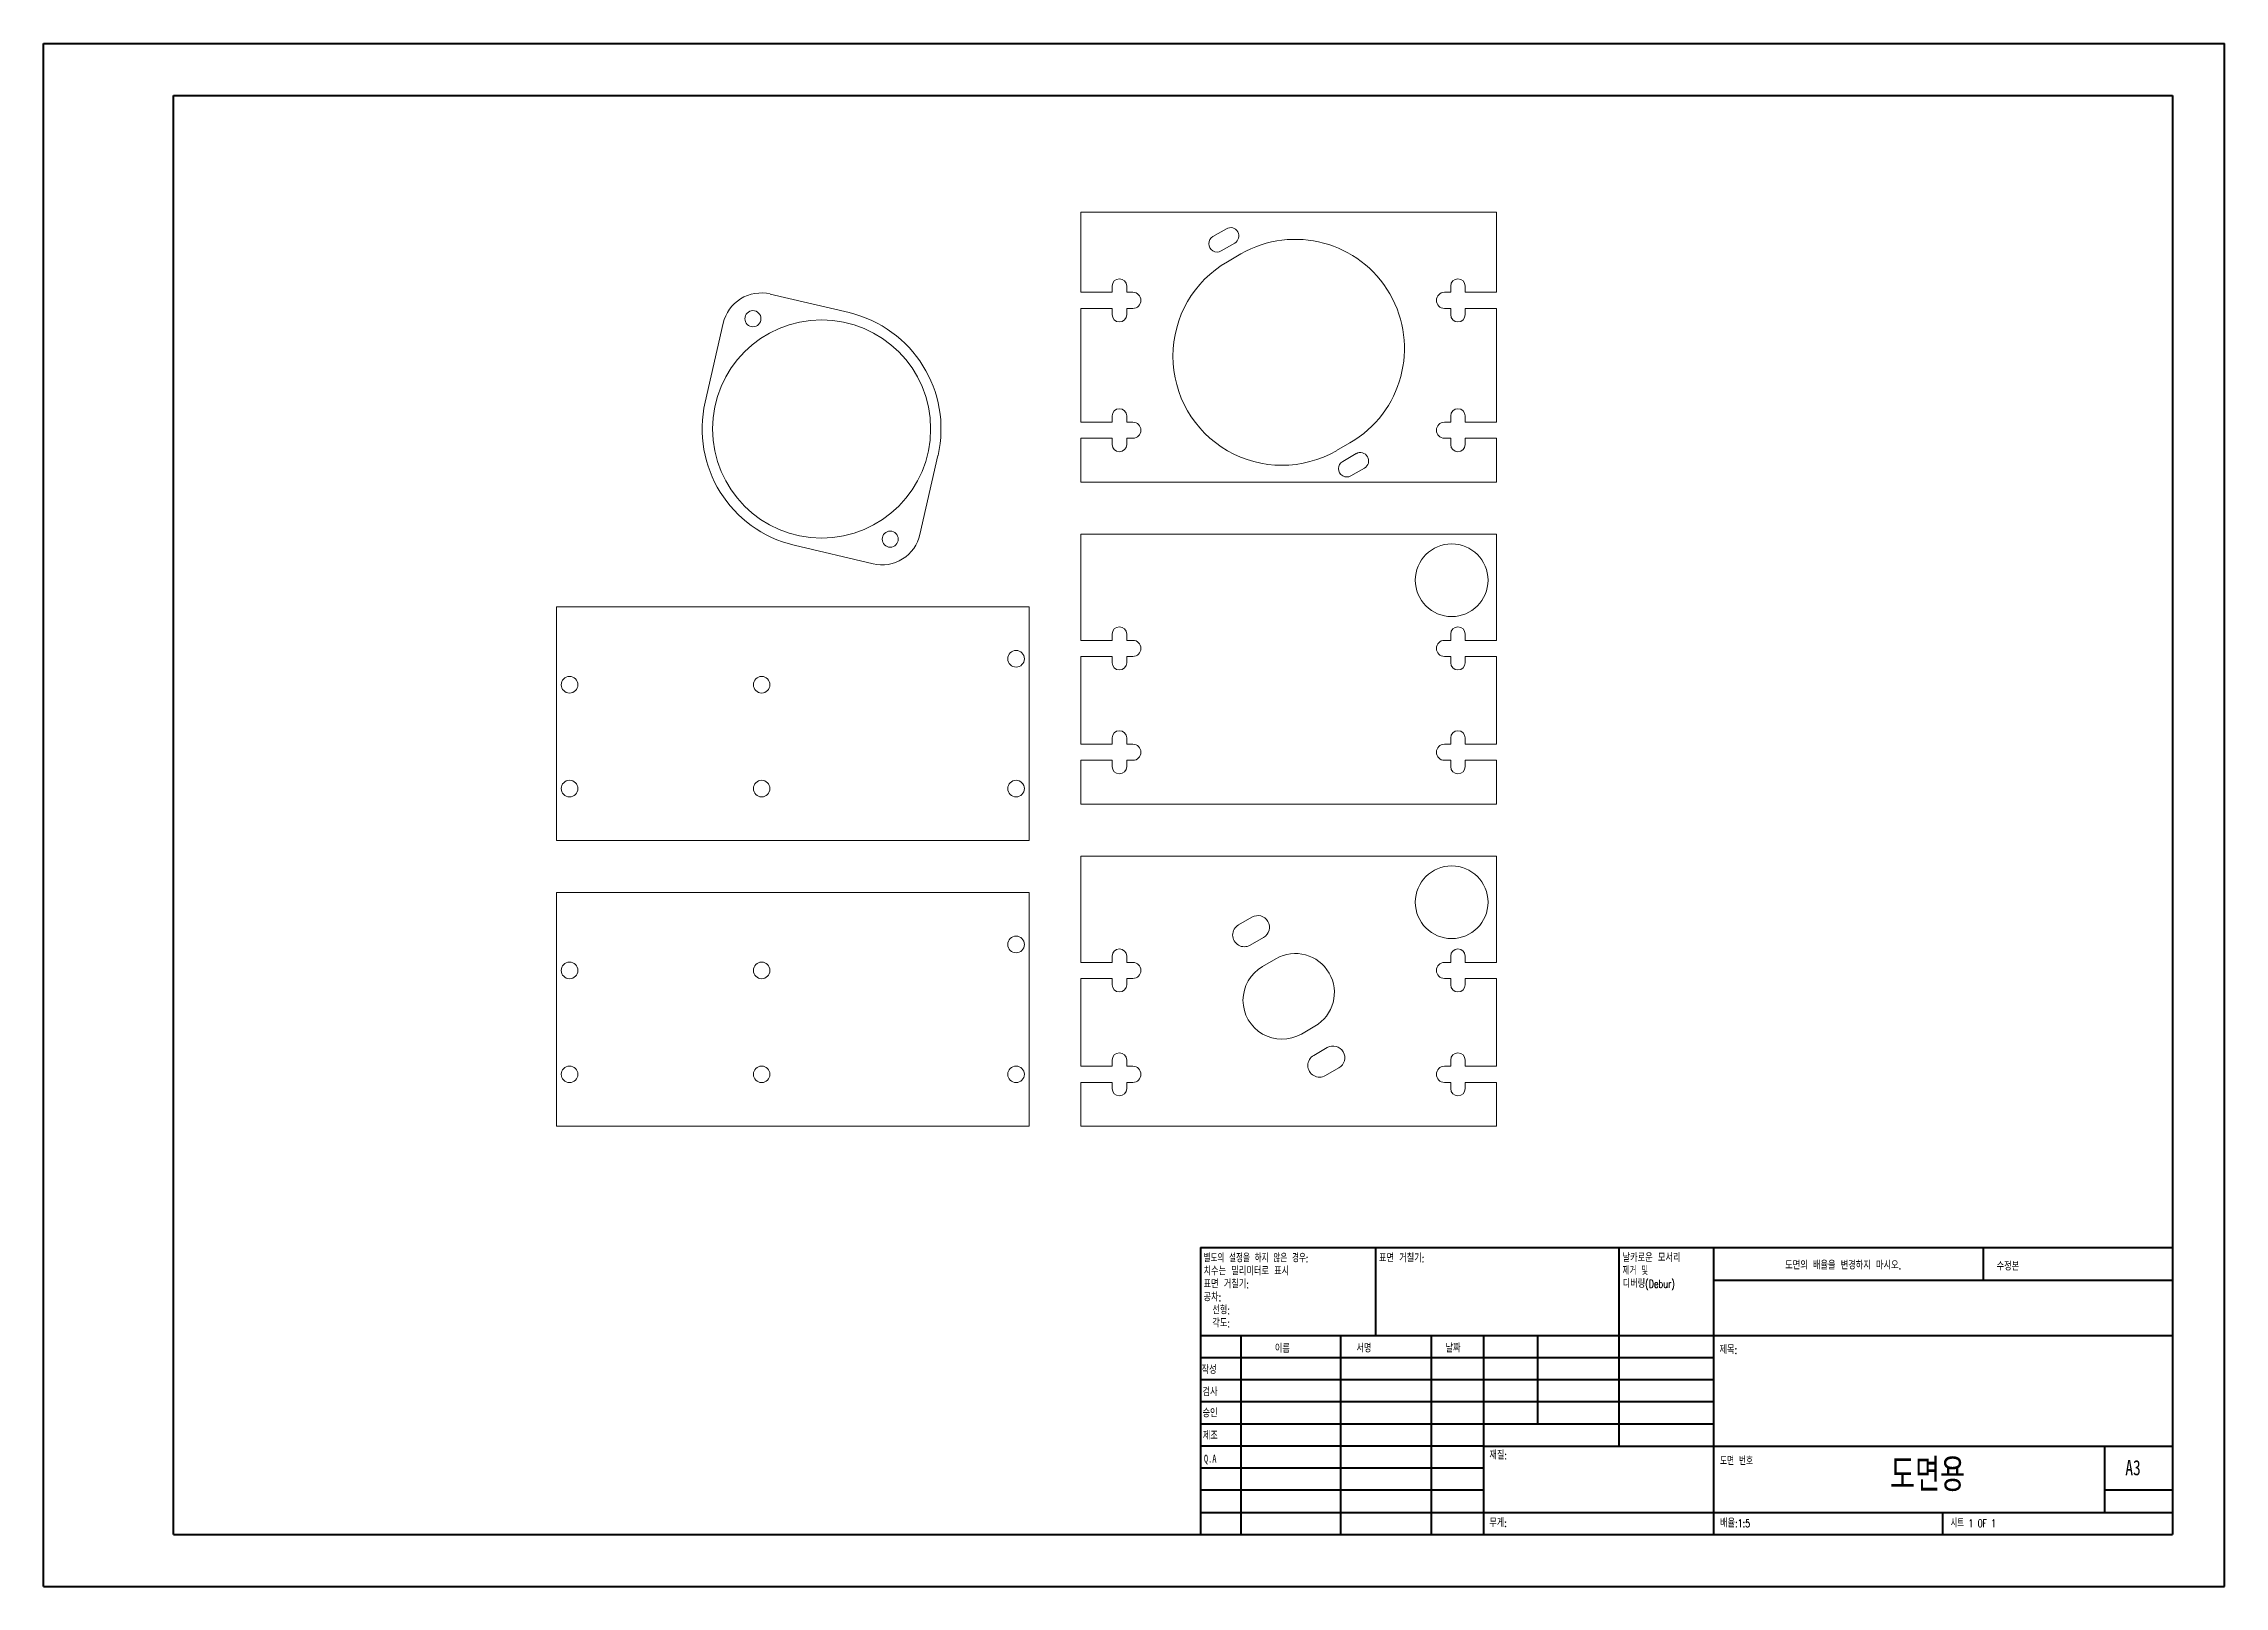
# Model space of a CAD drawing. Header units: millimetres. Extents: x 0 to 420, y 0 to 297.
import ezdxf

# ---------------------------------------------------------------- set-up
doc = ezdxf.new("R2010")
doc.units = ezdxf.units.MM
doc.styles.add('SLDTEXTSTYLE0', font='TXT', dxfattribs={"width": 0.75, "bigfont": 'bigfont'})
doc.styles.add('SLDTEXTSTYLE1', font='TXT', dxfattribs={"width": 0.75})
doc.styles.add('SLDTEXTSTYLE2', font='TXT', dxfattribs={"width": 0.666667, "bigfont": 'bigfont'})
doc.styles.add('SLDTEXTSTYLE3', font='TXT', dxfattribs={"width": 0.7, "bigfont": 'bigfont'})
doc.styles.add('SLDTEXTSTYLE4', font='TXT', dxfattribs={"width": 0.6875, "bigfont": 'bigfont'})
doc.styles.add('SLDTEXTSTYLE5', font='TXT', dxfattribs={"width": 0.691176, "bigfont": 'bigfont'})

# ---------------------------------------------------------------- blocks, each defined once
blk = doc.blocks.new('SW_NOTE_0')
at = {"color": 0, "linetype": 'Continuous', "lineweight": 0, "char_height": 1.5, "attachment_point": 1}
for s, insert, style in [('날카로운 모서리', (0, 1.93), 'SLDTEXTSTYLE0'), ('제거 및', (0, -0.57), 'SLDTEXTSTYLE4'), ('디버링(Debur)', (0, -3.07), 'SLDTEXTSTYLE0')]:
    blk.add_mtext(s, dxfattribs=dict(at, insert=insert, style=style))
blk = doc.blocks.new('SW_NOTE_1')
at = {"color": 0, "linetype": 'Continuous', "lineweight": 0, "char_height": 1.5, "attachment_point": 1}
for s, insert, style in [('별도의 설정을 하지 않은 경우:', (0, 1.93), 'SLDTEXTSTYLE5'), ('표면 거칠기:', (0, -3.07), 'SLDTEXTSTYLE0'), ('치수는 밀리미터로 표시', (0, -0.57), 'SLDTEXTSTYLE0'), ('공차:', (0, -5.57), 'SLDTEXTSTYLE0'), ('선형:', (1.69, -8.07), 'SLDTEXTSTYLE0'), ('각도:', (1.69, -10.57), 'SLDTEXTSTYLE0')]:
    blk.add_mtext(s, dxfattribs=dict(at, insert=insert, style=style))

msp = doc.modelspace()

# ---------------------------------------------------------------- linework, layer by layer
at = {"color": 7, "linetype": 'Continuous', "lineweight": 40}
for p, q in [((0.08, 0.21), (0.08, 297.21)), ((0.08, 297.21), (420.08, 297.21)), ((420.08, 0.21), (420.08, 297.21)), ((25.08, 10.21), (25.08, 287.21)), ((25.08, 287.21), (410.08, 287.21)), ((410.08, 287.21), (410.08, 10.21)), ((222.88, 65.46), (410.08, 65.46)), ((222.88, 65.46), (222.88, 10.21)), ((256.68, 48.46), (256.68, 65.46)), ((303.48, 65.46), (303.48, 27.21)), ((321.68, 65.46), (321.68, 10.21)), ((373.68, 59.09), (373.68, 65.46)), ((410.08, 59.09), (321.68, 59.09)), ((410.08, 48.46), (222.88, 48.46)), ((230.68, 48.46), (230.68, 10.21)), ((249.87, 48.46), (249.87, 10.21)), ((267.28, 48.46), (267.28, 10.21)), ((277.48, 10.21), (277.48, 48.46)), ((287.88, 31.46), (287.88, 48.46)), ((321.68, 44.21), (222.88, 44.21)), ((321.68, 39.96), (222.88, 39.96)), ((321.68, 35.71), (222.88, 35.71)), ((321.68, 31.46), (222.88, 31.46)), ((277.48, 27.21), (222.88, 27.21)), ((277.48, 27.21), (410.08, 27.21)), ((397.08, 14.46), (397.08, 27.21)), ((277.48, 22.96), (222.88, 22.96)), ((277.48, 18.71), (222.88, 18.71)), ((410.08, 18.71), (397.08, 18.71)), ((222.88, 14.46), (410.08, 14.46)), ((365.88, 10.21), (365.88, 14.46)), ((25.08, 10.21), (410.08, 10.21)), ((0.08, 0.21), (420.08, 0.21))]:
    msp.add_line(p, q, dxfattribs=at)
at = {"color": 7, "linetype": 'Continuous', "lineweight": 15}
for p, q in [((279.87, 264.79), (199.87, 264.79)), ((199.87, 264.79), (199.87, 249.34)), ((279.87, 249.34), (279.87, 264.79)), ((227.87, 261.58), (225.27, 260.08)), ((226.87, 257.31), (229.47, 258.81)), ((230.67, 256.73), (228.07, 255.23)), ((155.19, 245.43), (140, 249.01)), ((205.87, 249.34), (199.87, 249.34)), ((205.87, 250.54), (205.87, 249.34)), ((208.67, 249.34), (208.67, 250.54)), ((209.87, 249.34), (208.67, 249.34)), ((271.07, 249.34), (269.87, 249.34)), ((271.07, 250.54), (271.07, 249.34)), ((273.87, 249.34), (273.87, 250.54)), ((279.87, 249.34), (273.87, 249.34)), ((199.87, 246.24), (205.87, 246.24)), ((199.87, 246.24), (199.87, 224.34)), ((205.87, 246.24), (205.87, 245.04)), ((208.67, 246.24), (209.87, 246.24)), ((208.67, 245.04), (208.67, 246.24)), ((269.87, 246.24), (271.07, 246.24)), ((271.07, 246.24), (271.07, 245.04)), ((273.87, 245.04), (273.87, 246.24)), ((273.87, 246.24), (279.87, 246.24)), ((279.87, 224.34), (279.87, 246.24)), ((130.96, 243.39), (127.49, 228.17)), ((205.87, 224.34), (199.87, 224.34)), ((205.87, 225.54), (205.87, 224.34)), ((208.67, 224.34), (208.67, 225.54)), ((209.87, 224.34), (208.67, 224.34)), ((271.07, 224.34), (269.87, 224.34)), ((271.07, 225.54), (271.07, 224.34)), ((273.87, 224.34), (273.87, 225.54)), ((279.87, 224.34), (273.87, 224.34)), ((199.87, 221.24), (205.87, 221.24)), ((199.87, 221.24), (199.87, 212.79)), ((205.87, 221.24), (205.87, 220.04)), ((208.67, 220.04), (208.67, 221.24)), ((208.67, 221.24), (209.87, 221.24)), ((249.07, 218.86), (251.67, 220.36)), ((269.87, 221.24), (271.07, 221.24)), ((271.07, 221.24), (271.07, 220.04)), ((273.87, 220.04), (273.87, 221.24)), ((273.87, 221.24), (279.87, 221.24)), ((279.87, 212.79), (279.87, 221.24)), ((168.85, 202.7), (172.33, 217.92)), ((252.87, 218.28), (250.27, 216.78)), ((251.87, 214.01), (254.47, 215.51)), ((199.87, 212.79), (279.87, 212.79)), ((279.87, 202.79), (199.87, 202.79)), ((199.87, 202.79), (199.87, 182.34)), ((279.87, 182.34), (279.87, 202.79)), ((144.62, 200.66), (159.82, 197.07)), ((189.87, 188.79), (98.87, 188.79)), ((98.87, 188.79), (98.87, 143.79)), ((189.87, 143.79), (189.87, 188.79)), ((205.87, 182.34), (199.87, 182.34)), ((205.87, 183.54), (205.87, 182.34)), ((208.67, 182.34), (208.67, 183.54)), ((209.87, 182.34), (208.67, 182.34)), ((271.07, 182.34), (269.87, 182.34)), ((271.07, 183.54), (271.07, 182.34)), ((273.87, 182.34), (273.87, 183.54)), ((279.87, 182.34), (273.87, 182.34)), ((199.87, 179.24), (205.87, 179.24)), ((199.87, 179.24), (199.87, 162.34)), ((205.87, 179.24), (205.87, 178.04)), ((208.67, 178.04), (208.67, 179.24)), ((208.67, 179.24), (209.87, 179.24)), ((269.87, 179.24), (271.07, 179.24)), ((271.07, 179.24), (271.07, 178.04)), ((273.87, 178.04), (273.87, 179.24)), ((273.87, 179.24), (279.87, 179.24)), ((279.87, 162.34), (279.87, 179.24)), ((205.87, 162.34), (199.87, 162.34)), ((205.87, 163.54), (205.87, 162.34)), ((208.67, 162.34), (208.67, 163.54)), ((209.87, 162.34), (208.67, 162.34)), ((271.07, 162.34), (269.87, 162.34)), ((271.07, 163.54), (271.07, 162.34)), ((273.87, 162.34), (273.87, 163.54)), ((279.87, 162.34), (273.87, 162.34)), ((199.87, 159.24), (205.87, 159.24)), ((199.87, 159.24), (199.87, 150.79)), ((205.87, 159.24), (205.87, 158.04)), ((208.67, 158.04), (208.67, 159.24)), ((208.67, 159.24), (209.87, 159.24)), ((269.87, 159.24), (271.07, 159.24)), ((271.07, 159.24), (271.07, 158.04)), ((273.87, 158.04), (273.87, 159.24)), ((273.87, 159.24), (279.87, 159.24)), ((279.87, 150.79), (279.87, 159.24)), ((199.87, 150.79), (279.87, 150.79)), ((98.87, 143.79), (189.87, 143.79)), ((279.87, 140.79), (199.87, 140.79)), ((199.87, 140.79), (199.87, 120.34)), ((279.87, 120.34), (279.87, 140.79)), ((189.87, 133.79), (98.87, 133.79)), ((98.87, 133.79), (98.87, 88.79)), ((189.87, 88.79), (189.87, 133.79)), ((232.79, 129.05), (230.19, 127.55)), ((232.44, 123.65), (235.04, 125.15)), ((205.87, 120.34), (199.87, 120.34)), ((205.87, 121.54), (205.87, 120.34)), ((208.67, 120.34), (208.67, 121.54)), ((209.87, 120.34), (208.67, 120.34)), ((237.42, 121.04), (234.82, 119.54)), ((271.07, 120.34), (269.87, 120.34)), ((271.07, 121.54), (271.07, 120.34)), ((273.87, 120.34), (273.87, 121.54)), ((279.87, 120.34), (273.87, 120.34)), ((199.87, 117.24), (205.87, 117.24)), ((199.87, 117.24), (199.87, 100.34)), ((205.87, 117.24), (205.87, 116.04)), ((208.67, 116.04), (208.67, 117.24)), ((208.67, 117.24), (209.87, 117.24)), ((269.87, 117.24), (271.07, 117.24)), ((271.07, 117.24), (271.07, 116.04)), ((273.87, 116.04), (273.87, 117.24)), ((273.87, 117.24), (279.87, 117.24)), ((279.87, 100.34), (279.87, 117.24)), ((242.32, 106.55), (244.92, 108.05)), ((205.87, 101.54), (205.87, 100.34)), ((208.67, 100.34), (208.67, 101.54)), ((247.29, 103.93), (244.69, 102.43)), ((271.07, 101.54), (271.07, 100.34)), ((273.87, 100.34), (273.87, 101.54)), ((205.87, 100.34), (199.87, 100.34)), ((199.87, 97.24), (199.87, 88.79)), ((199.87, 97.24), (205.87, 97.24)), ((205.87, 97.24), (205.87, 96.04)), ((209.87, 100.34), (208.67, 100.34)), ((208.67, 97.24), (209.87, 97.24)), ((208.67, 96.04), (208.67, 97.24)), ((246.94, 98.54), (249.54, 100.04)), ((271.07, 100.34), (269.87, 100.34)), ((269.87, 97.24), (271.07, 97.24)), ((271.07, 97.24), (271.07, 96.04)), ((279.87, 100.34), (273.87, 100.34)), ((273.87, 96.04), (273.87, 97.24)), ((273.87, 97.24), (279.87, 97.24)), ((279.87, 88.79), (279.87, 97.24)), ((98.87, 88.79), (189.87, 88.79)), ((199.87, 88.79), (279.87, 88.79))]:
    msp.add_line(p, q, dxfattribs=at)
for centre, radius in [((149.91, 223.04), 21), ((136.69, 244.26), 1.55), ((163.13, 201.82), 1.55), ((271.26, 193.92), 7), ((187.37, 178.79), 1.6), ((101.37, 173.79), 1.6), ((138.37, 173.79), 1.6), ((101.37, 153.79), 1.6), ((138.37, 153.79), 1.6), ((187.37, 153.79), 1.6), ((271.26, 131.92), 7), ((187.37, 123.79), 1.6), ((101.37, 118.79), 1.6), ((138.37, 118.79), 1.6), ((101.37, 98.79), 1.6), ((138.37, 98.79), 1.6), ((187.37, 98.79), 1.6)]:
    msp.add_circle(centre, radius, dxfattribs=at)
for centre, radius, start, end in [((228.67, 260.19), 1.6, 300, 120), ((226.07, 258.69), 1.6, 120, 300), ((241.17, 238.54), 21, 300, 120), ((238.57, 237.04), 21, 120, 300), ((138.28, 241.72), 7.5, 76.7136, 167.1279), ((207.27, 250.54), 1.4, 0, 180), ((209.87, 247.79), 1.55, 270, 90), ((269.87, 247.79), 1.55, 90, 270), ((272.47, 250.54), 1.4, 0, 180), ((149.91, 223.04), 23, 347.1279, 76.7136), ((207.27, 245.04), 1.4, 180, 0), ((272.47, 245.04), 1.4, 180, 0), ((149.91, 223.04), 23, 167.1279, 256.7136), ((207.27, 225.54), 1.4, 0, 180), ((272.47, 225.54), 1.4, 0, 180), ((209.87, 222.79), 1.55, 270, 90), ((269.87, 222.79), 1.55, 90, 270), ((207.27, 220.04), 1.4, 180, 0), ((253.67, 216.89), 1.6, 300, 120), ((272.47, 220.04), 1.4, 180, 0), ((251.07, 215.39), 1.6, 120, 300), ((161.54, 204.37), 7.5, 256.7136, 347.1279), ((207.27, 183.54), 1.4, 0, 180), ((272.47, 183.54), 1.4, 0, 180), ((209.87, 180.79), 1.55, 270, 90), ((269.87, 180.79), 1.55, 90, 270), ((207.27, 178.04), 1.4, 180, 0), ((272.47, 178.04), 1.4, 180, 0), ((207.27, 163.54), 1.4, 0, 180), ((272.47, 163.54), 1.4, 0, 180), ((209.87, 160.79), 1.55, 270, 90), ((269.87, 160.79), 1.55, 90, 270), ((207.27, 158.04), 1.4, 180, 0), ((272.47, 158.04), 1.4, 180, 0), ((231.32, 125.6), 2.25, 120, 300), ((233.92, 127.1), 2.25, 300, 120), ((207.27, 121.54), 1.4, 0, 180), ((241.17, 114.54), 7.5, 300, 120), ((272.47, 121.54), 1.4, 0, 180), ((209.87, 118.79), 1.55, 270, 90), ((238.57, 113.04), 7.5, 120, 300), ((269.87, 118.79), 1.55, 90, 270), ((207.27, 116.04), 1.4, 180, 0), ((272.47, 116.04), 1.4, 180, 0), ((207.27, 101.54), 1.4, 0, 180), ((245.82, 100.49), 2.25, 120, 300), ((248.42, 101.99), 2.25, 300, 120), ((272.47, 101.54), 1.4, 0, 180), ((209.87, 98.79), 1.55, 270, 90), ((269.87, 98.79), 1.55, 90, 270), ((207.27, 96.04), 1.4, 180, 0), ((272.47, 96.04), 1.4, 180, 0)]:
    msp.add_arc(centre, radius, start, end, dxfattribs=at)

# ---------------------------------------------------------------- block references
at = {"color": 7, "linetype": 'Continuous', "lineweight": 0}
for name, p in [('SW_NOTE_1', (223.47, 62.2)), ('SW_NOTE_0', (304.19, 62.28))]:
    msp.add_blockref(name, p, dxfattribs=at)

# ---------------------------------------------------------------- texts
for s, insert, char_height, attachment_point, style in [('표면 거칠기:', (257.25, 64.13), 1.5, 1, 'SLDTEXTSTYLE0'), ('도면의 배율을 변경하지 마시오.', (335.49, 62.75), 1.5, 1, 'SLDTEXTSTYLE0'), ('수정본', (376.21, 62.55), 1.5, 1, 'SLDTEXTSTYLE0'), ('이름', (237.2, 46.72), 1.5, 1, 'SLDTEXTSTYLE0'), ('서명', (252.91, 46.78), 1.5, 1, 'SLDTEXTSTYLE0'), ('날짜', (270.09, 46.79), 1.5, 1, 'SLDTEXTSTYLE0'), ('제목:', (322.84, 46.49), 1.5, 1, 'SLDTEXTSTYLE0'), ('작성', (223.09, 42.64), 1.5, 1, 'SLDTEXTSTYLE0'), ('검사', (223.29, 38.37), 1.5, 1, 'SLDTEXTSTYLE0'), ('승인', (223.28, 34.28), 1.5, 1, 'SLDTEXTSTYLE0'), ('제조', (223.33, 29.95), 1.5, 1, 'SLDTEXTSTYLE0'), ('Q.A', (223.55, 25.56), 1.5, 1, 'SLDTEXTSTYLE1'), ('재질:', (278.52, 26.2), 1.5, 1, 'SLDTEXTSTYLE0'), ('도면 번호', (322.95, 25.08), 1.5, 1, 'SLDTEXTSTYLE3'), ('도면용', (362.92, 24.85), 6.35, 2, 'SLDTEXTSTYLE0'), ('A3', (401, 24.52), 2.91, 1, 'SLDTEXTSTYLE1'), ('무게:', (278.5, 13.16), 1.499, 1, 'SLDTEXTSTYLE0'), ('배율:1:5', (322.95, 13.11), 1.5, 1, 'SLDTEXTSTYLE0'), ('시트 1 OF 1', (367.36, 13.11), 1.5, 1, 'SLDTEXTSTYLE2')]:
    msp.add_mtext(s, dxfattribs=dict(at, insert=insert, char_height=char_height, attachment_point=attachment_point, style=style))

doc.saveas('drawing.dxf')
